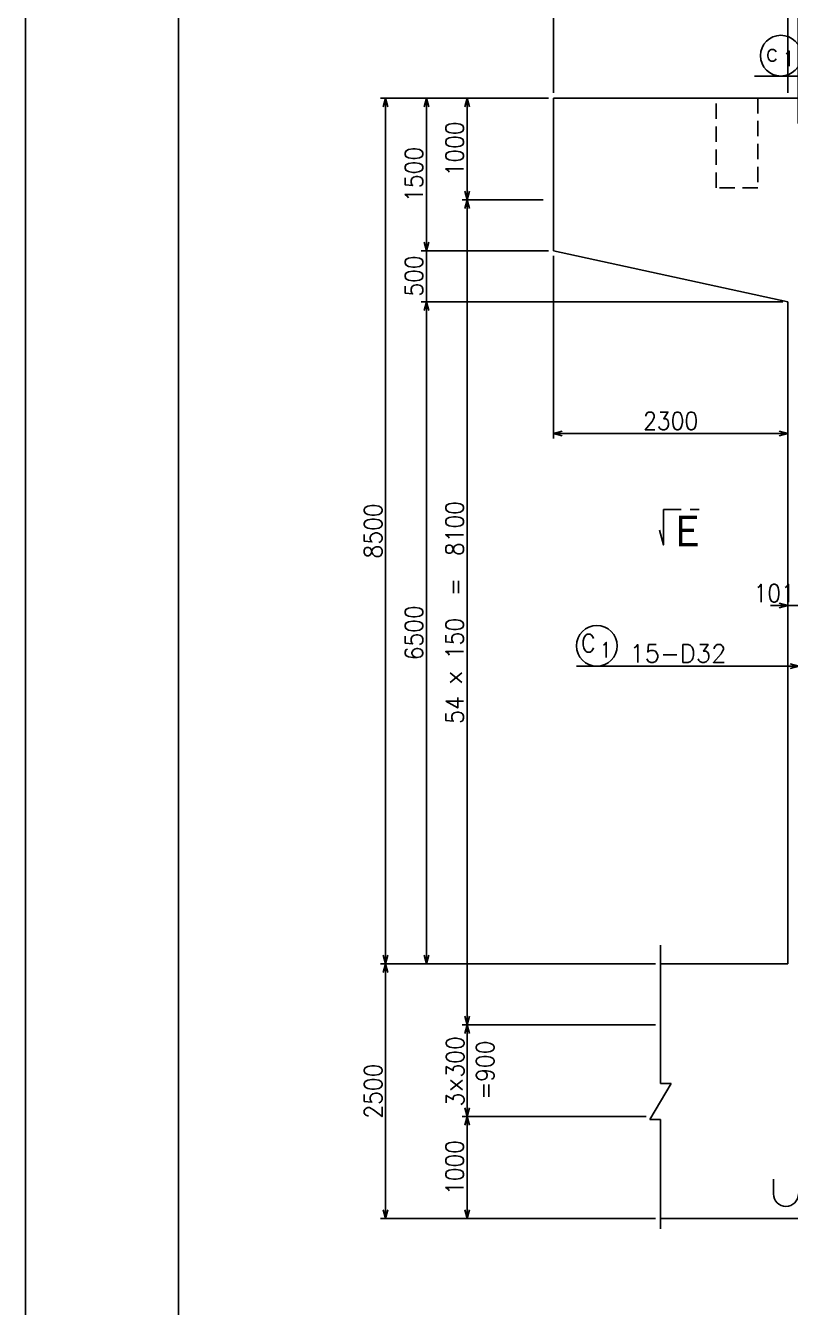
# Model space of a CAD drawing. Extents: x -12844 to 29206, y 115643 to 145343.
# Drawn here: x -12844 to -5339, y 125751 to 138335 of the extents above; entities that cross this region are included whole.
import ezdxf
from ezdxf.enums import TextEntityAlignment as Align

# ---------------------------------------------------------------- set-up
doc = ezdxf.new("R2010")
doc.units = 0
doc.header["$LTSCALE"] = 300
doc.header["$MEASUREMENT"] = 0
doc.linetypes.add('HIDDEN', pattern=[0.375, 0.25, -0.125])
doc.layers.get('0').update_dxf_attribs({"linetype": 'CONTINUOUS'})
doc.layers.get('DEFPOINTS').update_dxf_attribs({"linetype": 'CONTINUOUS'})
for name, color, linetype in [('寸法', 1, 'CONTINUOUS'), ('引き出し横', 1, 'CONTINUOUS'), ('引き出し縦', 1, 'CONTINUOUS'), ('枠', 7, 'CONTINUOUS'), ('柱主筋', 2, 'CONTINUOUS'), ('構造', 3, 'CONTINUOUS'), ('記号', 2, 'CONTINUOUS')]:
    doc.layers.add(name, color=color, linetype=linetype)
doc.styles.add('MS明朝', font='MS PMincho.ttf')
doc.styles.add('romans', font='ROMANS.shx', dxfattribs={"width": 0.9, "bigfont": 'EXTFONT.shx'})
doc.styles.add('ｽﾀｲﾙ1', font='ROMANS.shx', dxfattribs={"bigfont": 'EXTFONT.shx'})
doc.dimstyles.new('ST-50', dxfattribs={"dimscale": 50, "dimtxt": 3.5, "dimasz": 1.7, "dimexe": 1, "dimexo": 1, "dimgap": 1, "dimtad": 0, "dimdec": 0, "dimzin": 0, "dimdsep": 46, "dimtxsty": 'romans', "dimblk": 'OPEN30', "dimcen": 1, "dimdle": 3, "dimclrd": 1, "dimclre": 1, "dimclrt": 3, "dimaunit": 1, "dimadec": 0, "dimazin": 0, "dimtfac": 1, "dimtdec": 0, "dimtix": 1, "dimtmove": 2, "dimatfit": 3, "dimldrblk": 'OPEN30', "dimfxl": 0, "dimtvp": 0.7, "dimtolj": 1, "dimtzin": 0, "dimarcsym": 0})
doc.dimstyles.new('矢', dxfattribs={"dimscale": 50, "dimtxt": 3.5, "dimasz": 1.7, "dimexe": 1, "dimexo": 0.7, "dimgap": 0.09, "dimtad": 0, "dimdec": 0, "dimzin": 0, "dimdsep": 46, "dimtxsty": 'romans', "dimblk": 'OPEN30', "dimcen": 1, "dimdle": 1, "dimclrd": 1, "dimclre": 1, "dimclrt": 3, "dimaunit": 1, "dimadec": 0, "dimazin": 0, "dimtfac": 1, "dimtdec": 0, "dimtix": 1, "dimtmove": 2, "dimatfit": 3, "dimldrblk": 'OPEN30', "dimfxl": 0, "dimtvp": 0.7, "dimtolj": 1, "dimtzin": 0, "dimarcsym": 0})

# ---------------------------------------------------------------- blocks, each defined once
blk = doc.blocks.new('_Open30')
at = {"color": 0, "lineweight": -2}
for p, q in [((-1, 0.27), (0, 0)), ((0, 0), (-1, -0.27)), ((0, 0), (-1, 0))]:
    blk.add_line(p, q, dxfattribs=at)
blk = doc.blocks.new('*D1')
at = {"layer": 'DEFPOINTS', "color": 0, "linetype": 'Continuous'}
for p in [(-7664, 136124), (-5364, 134830), (-5364, 134332)]:
    blk.add_point(p, dxfattribs=at)
at = {"layer": '寸法', "color": 1, "linetype": 'Continuous', "lineweight": -2}
for p, q in [((-7664, 136074), (-7664, 134282)), ((-5364, 134780), (-5364, 134282)), ((-7579, 134332), (-5449, 134332))]:
    blk.add_line(p, q, dxfattribs=at)
at = {"layer": '寸法', "color": 1, "linetype": 'Continuous', "lineweight": -2, "xscale": 85, "yscale": 85, "zscale": 85, "rotation": 180}
blk.add_blockref('_Open30', (-7664, 134332), dxfattribs=at)
at = {"layer": '寸法', "color": 1, "linetype": 'Continuous', "lineweight": -2, "xscale": 85, "yscale": 85, "zscale": 85}
blk.add_blockref('_Open30', (-5364, 134332), dxfattribs=at)
at = {"layer": '寸法', "color": 3, "linetype": 'Continuous', "insert": (-6514, 134454), "char_height": 175, "attachment_point": 5, "style": 'romans'}
blk.add_mtext('\\A1;2300', dxfattribs=at)
blk = doc.blocks.new('*D2')
at = {"layer": 'DEFPOINTS', "color": 0, "linetype": 'Continuous'}
for p in [(1436, 139633), (-7664, 137624), (1436, 137624)]:
    blk.add_point(p, dxfattribs=at)
at = {"layer": '寸法', "color": 1, "linetype": 'Continuous', "lineweight": -2}
for p, q in [((-7664, 137674), (-7664, 139683)), ((1436, 137674), (1436, 139683)), ((-7579, 139633), (1351, 139633))]:
    blk.add_line(p, q, dxfattribs=at)
at = {"layer": '寸法', "color": 1, "linetype": 'Continuous', "lineweight": -2, "xscale": 85, "yscale": 85, "zscale": 85, "rotation": 180}
blk.add_blockref('_Open30', (-7664, 139633), dxfattribs=at)
at = {"layer": '寸法', "color": 1, "linetype": 'Continuous', "lineweight": -2, "xscale": 85, "yscale": 85, "zscale": 85}
blk.add_blockref('_Open30', (1436, 139633), dxfattribs=at)
at = {"layer": '寸法', "color": 3, "linetype": 'Continuous', "insert": (-3114, 139756), "char_height": 175, "attachment_point": 5, "style": 'romans'}
blk.add_mtext('\\A1;9100', dxfattribs=at)
blk = doc.blocks.new('*D3')
at = {"layer": 'DEFPOINTS', "color": 0, "linetype": 'Continuous'}
for p in [(-8911, 136124), (-7664, 136124), (-5364, 135624)]:
    blk.add_point(p, dxfattribs=at)
at = {"layer": '寸法', "color": 1, "linetype": 'Continuous', "lineweight": -2}
for p, q in [((-8911, 136209), (-8911, 136294)), ((-7714, 136124), (-8961, 136124)), ((-8911, 135624), (-8911, 136124)), ((-5414, 135624), (-8961, 135624)), ((-8911, 135539), (-8911, 135454))]:
    blk.add_line(p, q, dxfattribs=at)
at = {"layer": '寸法', "color": 1, "linetype": 'Continuous', "lineweight": -2, "xscale": 85, "yscale": 85, "zscale": 85}
for p, rotation in [((-8911, 136124), 270), ((-8911, 135624), 90)]:
    blk.add_blockref('_Open30', p, dxfattribs=dict(at, rotation=rotation))
at = {"layer": '寸法', "color": 3, "linetype": 'Continuous', "insert": (-9033, 135877), "char_height": 175, "attachment_point": 5, "rotation": 90, "style": 'romans'}
blk.add_mtext('\\A1;500', dxfattribs=at)
blk = doc.blocks.new('*D4')
at = {"layer": 'DEFPOINTS', "color": 0, "linetype": 'Continuous'}
for p in [(-8511, 127624), (-6703, 127624), (-6614, 126624)]:
    blk.add_point(p, dxfattribs=at)
at = {"layer": '寸法', "color": 1, "linetype": 'Continuous', "lineweight": -2}
for p, q in [((-6753, 127624), (-8561, 127624)), ((-8511, 126709), (-8511, 127539)), ((-6664, 126624), (-8561, 126624))]:
    blk.add_line(p, q, dxfattribs=at)
at = {"layer": '寸法', "color": 1, "linetype": 'Continuous', "lineweight": -2, "xscale": 85, "yscale": 85, "zscale": 85}
for p, rotation in [((-8511, 127624), 90), ((-8511, 126624), 270)]:
    blk.add_blockref('_Open30', p, dxfattribs=dict(at, rotation=rotation))
at = {"layer": '寸法', "color": 3, "linetype": 'Continuous', "insert": (-8633, 127124), "char_height": 175, "attachment_point": 5, "rotation": 90, "style": 'romans'}
blk.add_mtext('\\A1;1000', dxfattribs=at)
blk = doc.blocks.new('*D5')
at = {"layer": 'DEFPOINTS', "color": 0, "linetype": 'Continuous'}
for p in [(-8511, 128524), (-6614, 128524), (-6703, 127624)]:
    blk.add_point(p, dxfattribs=at)
at = {"layer": '寸法', "color": 1, "linetype": 'Continuous', "lineweight": -2}
for p, q in [((-6664, 128524), (-8561, 128524)), ((-8511, 127709), (-8511, 128439)), ((-6753, 127624), (-8561, 127624))]:
    blk.add_line(p, q, dxfattribs=at)
at = {"layer": '寸法', "color": 1, "linetype": 'Continuous', "lineweight": -2, "xscale": 85, "yscale": 85, "zscale": 85}
for p, rotation in [((-8511, 128524), 90), ((-8511, 127624), 270)]:
    blk.add_blockref('_Open30', p, dxfattribs=dict(at, rotation=rotation))
at = {"layer": '寸法', "color": 3, "linetype": 'Continuous', "insert": (-8335, 128080), "char_height": 175, "attachment_point": 5, "rotation": 90, "style": 'romans'}
blk.add_mtext('\\A1;=900', dxfattribs=at)
blk = doc.blocks.new('*D6')
at = {"layer": 'DEFPOINTS', "color": 0, "linetype": 'Continuous'}
for p in [(-8911, 135624), (-5364, 135624), (-6614, 129124)]:
    blk.add_point(p, dxfattribs=at)
at = {"layer": '寸法', "color": 1, "linetype": 'Continuous', "lineweight": -2}
for p, q in [((-5414, 135624), (-8961, 135624)), ((-8911, 129209), (-8911, 135539)), ((-6664, 129124), (-8961, 129124))]:
    blk.add_line(p, q, dxfattribs=at)
at = {"layer": '寸法', "color": 1, "linetype": 'Continuous', "lineweight": -2, "xscale": 85, "yscale": 85, "zscale": 85}
for p, rotation in [((-8911, 135624), 90), ((-8911, 129124), 270)]:
    blk.add_blockref('_Open30', p, dxfattribs=dict(at, rotation=rotation))
at = {"layer": '寸法', "color": 3, "linetype": 'Continuous', "insert": (-9033, 132374), "char_height": 175, "attachment_point": 5, "rotation": 90, "style": 'romans'}
blk.add_mtext('\\A1;6500', dxfattribs=at)
blk = doc.blocks.new('*D7')
at = {"layer": 'DEFPOINTS', "color": 0, "linetype": 'Continuous'}
for p in [(-9311, 129124), (-6614, 129124), (-6614, 126624)]:
    blk.add_point(p, dxfattribs=at)
at = {"layer": '寸法', "color": 1, "linetype": 'Continuous', "lineweight": -2}
for p, q in [((-6664, 129124), (-9361, 129124)), ((-9311, 126709), (-9311, 129039)), ((-6664, 126624), (-9361, 126624))]:
    blk.add_line(p, q, dxfattribs=at)
at = {"layer": '寸法', "color": 1, "linetype": 'Continuous', "lineweight": -2, "xscale": 85, "yscale": 85, "zscale": 85}
for p, rotation in [((-9311, 129124), 90), ((-9311, 126624), 270)]:
    blk.add_blockref('_Open30', p, dxfattribs=dict(at, rotation=rotation))
at = {"layer": '寸法', "color": 3, "linetype": 'Continuous', "insert": (-9433, 127874), "char_height": 175, "attachment_point": 5, "rotation": 90, "style": 'romans'}
blk.add_mtext('\\A1;2500', dxfattribs=at)
blk = doc.blocks.new('*D8')
at = {"layer": 'DEFPOINTS', "color": 0, "linetype": 'Continuous'}
for p in [(-9311, 137624), (-7664, 137624), (-6614, 129124)]:
    blk.add_point(p, dxfattribs=at)
at = {"layer": '寸法', "color": 1, "linetype": 'Continuous', "lineweight": -2}
for p, q in [((-7714, 137624), (-9361, 137624)), ((-9311, 129209), (-9311, 137539)), ((-6664, 129124), (-9361, 129124))]:
    blk.add_line(p, q, dxfattribs=at)
at = {"layer": '寸法', "color": 1, "linetype": 'Continuous', "lineweight": -2, "xscale": 85, "yscale": 85, "zscale": 85}
for p, rotation in [((-9311, 137624), 90), ((-9311, 129124), 270)]:
    blk.add_blockref('_Open30', p, dxfattribs=dict(at, rotation=rotation))
at = {"layer": '寸法', "color": 3, "linetype": 'Continuous', "insert": (-9433, 133374), "char_height": 175, "attachment_point": 5, "rotation": 90, "style": 'romans'}
blk.add_mtext('\\A1;8500', dxfattribs=at)
blk = doc.blocks.new('*D9')
at = {"layer": 'DEFPOINTS', "color": 0, "linetype": 'Continuous'}
for p in [(-8511, 136624), (-7764, 136624), (-6614, 128524)]:
    blk.add_point(p, dxfattribs=at)
at = {"layer": '寸法', "color": 1, "linetype": 'Continuous', "lineweight": -2}
for p, q in [((-7814, 136624), (-8561, 136624)), ((-8511, 128609), (-8511, 136539)), ((-6664, 128524), (-8561, 128524))]:
    blk.add_line(p, q, dxfattribs=at)
at = {"layer": '寸法', "color": 1, "linetype": 'Continuous', "lineweight": -2, "xscale": 85, "yscale": 85, "zscale": 85}
for p, rotation in [((-8511, 136624), 90), ((-8511, 128524), 270)]:
    blk.add_blockref('_Open30', p, dxfattribs=dict(at, rotation=rotation))
at = {"layer": '寸法', "color": 3, "linetype": 'Continuous', "insert": (-8633, 132574), "char_height": 175, "attachment_point": 5, "rotation": 90, "style": 'romans'}
blk.add_mtext('\\A1;54 × 150  =  8100', dxfattribs=at)
blk = doc.blocks.new('*D10')
at = {"layer": 'DEFPOINTS', "color": 0, "linetype": 'Continuous'}
for p in [(-8911, 137624), (-7664, 137624), (-7664, 136124)]:
    blk.add_point(p, dxfattribs=at)
at = {"layer": '寸法', "color": 1, "linetype": 'Continuous', "lineweight": -2}
for p, q in [((-7714, 137624), (-8961, 137624)), ((-8911, 136209), (-8911, 137539)), ((-7714, 136124), (-8961, 136124))]:
    blk.add_line(p, q, dxfattribs=at)
at = {"layer": '寸法', "color": 1, "linetype": 'Continuous', "lineweight": -2, "xscale": 85, "yscale": 85, "zscale": 85}
for p, rotation in [((-8911, 137624), 90), ((-8911, 136124), 270)]:
    blk.add_blockref('_Open30', p, dxfattribs=dict(at, rotation=rotation))
at = {"layer": '寸法', "color": 3, "linetype": 'Continuous', "insert": (-9033, 136874), "char_height": 175, "attachment_point": 5, "rotation": 90, "style": 'romans'}
blk.add_mtext('\\A1;1500', dxfattribs=at)
blk = doc.blocks.new('*D33')
at = {"layer": 'DEFPOINTS', "color": 0, "linetype": 'Continuous'}
for p in [(-5364, 132641), (-5261, 132641), (-5261, 132641)]:
    blk.add_point(p, dxfattribs=at)
at = {"layer": '寸法', "color": 1, "linetype": 'Continuous', "lineweight": -2}
for p, q in [((-5449, 132641), (-5534, 132641)), ((-5364, 132641), (-5261, 132641)), ((-5176, 132641), (-5091, 132641))]:
    blk.add_line(p, q, dxfattribs=at)
at = {"layer": '寸法', "color": 1, "linetype": 'Continuous', "lineweight": -2, "xscale": 85, "yscale": 85, "zscale": 85}
blk.add_blockref('_Open30', (-5364, 132641), dxfattribs=at)
at = {"layer": '寸法', "color": 1, "linetype": 'Continuous', "lineweight": -2, "xscale": 85, "yscale": 85, "zscale": 85, "rotation": 180}
blk.add_blockref('_Open30', (-5261, 132641), dxfattribs=at)
at = {"layer": '寸法', "color": 3, "linetype": 'Continuous', "insert": (-5498, 132763), "char_height": 175, "attachment_point": 5, "style": 'romans'}
blk.add_mtext('\\A1;101', dxfattribs=at)
blk = doc.blocks.new('*D70')
at = {"layer": 'DEFPOINTS', "color": 0, "linetype": 'Continuous'}
for p in [(-7664, 137624), (-8511, 136624), (-7714, 136624)]:
    blk.add_point(p, dxfattribs=at)
at = {"layer": '寸法', "color": 1, "linetype": 'Continuous', "lineweight": -2}
for p, q in [((-7714, 137624), (-8561, 137624)), ((-8511, 137539), (-8511, 136709)), ((-7764, 136624), (-8561, 136624))]:
    blk.add_line(p, q, dxfattribs=at)
at = {"layer": '寸法', "color": 1, "linetype": 'Continuous', "lineweight": -2, "xscale": 85, "yscale": 85, "zscale": 85}
for p, rotation in [((-8511, 137624), 90), ((-8511, 136624), 270)]:
    blk.add_blockref('_Open30', p, dxfattribs=dict(at, rotation=rotation))
at = {"layer": '寸法', "color": 3, "linetype": 'Continuous', "insert": (-8633, 137124), "char_height": 175, "attachment_point": 5, "rotation": 90, "style": 'romans'}
blk.add_mtext('\\A1;1000', dxfattribs=at)
blk = doc.blocks.new('*D73')
at = {"layer": 'DEFPOINTS', "color": 0, "linetype": 'Continuous'}
for p in [(-5364, 139233), (-7664, 137624), (-5364, 137624)]:
    blk.add_point(p, dxfattribs=at)
at = {"layer": '構造', "color": 1, "linetype": 'Continuous', "lineweight": -2}
for p, q in [((-7664, 137674), (-7664, 139283)), ((-7579, 139233), (-5449, 139233)), ((-5364, 137674), (-5364, 139283))]:
    blk.add_line(p, q, dxfattribs=at)
at = {"layer": '構造', "color": 1, "linetype": 'Continuous', "lineweight": -2, "xscale": 85, "yscale": 85, "zscale": 85, "rotation": 180}
blk.add_blockref('_Open30', (-7664, 139233), dxfattribs=at)
at = {"layer": '構造', "color": 1, "linetype": 'Continuous', "lineweight": -2, "xscale": 85, "yscale": 85, "zscale": 85}
blk.add_blockref('_Open30', (-5364, 139233), dxfattribs=at)
at = {"layer": '構造', "color": 3, "linetype": 'Continuous', "insert": (-6514, 139356), "char_height": 175, "attachment_point": 5, "style": 'romans'}
blk.add_mtext('\\A1;2300', dxfattribs=at)
blk = doc.blocks.new('*D74')
at = {"layer": 'DEFPOINTS', "color": 0, "linetype": 'Continuous'}
for p in [(-5364, 139233), (-5364, 137624), (-5262, 137324)]:
    blk.add_point(p, dxfattribs=at)
at = {"layer": '構造', "color": 1, "linetype": 'Continuous', "lineweight": -2}
for p, q in [((-5449, 139233), (-5534, 139233)), ((-5364, 137674), (-5364, 139283)), ((-5262, 139233), (-5364, 139233)), ((-5262, 137374), (-5262, 139283)), ((-5177, 139233), (-5092, 139233))]:
    blk.add_line(p, q, dxfattribs=at)
at = {"layer": '構造', "color": 1, "linetype": 'Continuous', "lineweight": -2, "xscale": 85, "yscale": 85, "zscale": 85}
blk.add_blockref('_Open30', (-5364, 139233), dxfattribs=at)
at = {"layer": '構造', "color": 1, "linetype": 'Continuous', "lineweight": -2, "xscale": 85, "yscale": 85, "zscale": 85, "rotation": 180}
blk.add_blockref('_Open30', (-5262, 139233), dxfattribs=at)
at = {"layer": '構造', "color": 3, "linetype": 'Continuous', "insert": (-5579, 139356), "char_height": 175, "attachment_point": 5, "style": 'romans'}
blk.add_mtext('\\A1;101', dxfattribs=at)
blk = doc.blocks.new('*D86')
at = {"layer": 'DEFPOINTS', "color": 0, "linetype": 'Continuous'}
for p in [(-5063, 139233), (-5262, 137624), (-5063, 137324)]:
    blk.add_point(p, dxfattribs=at)
at = {"layer": '構造', "color": 1, "linetype": 'Continuous', "lineweight": -2}
for p, q in [((-5347, 139233), (-5432, 139233)), ((-5262, 137674), (-5262, 139283)), ((-5262, 139233), (-5063, 139233)), ((-5063, 137374), (-5063, 139283)), ((-4978, 139233), (-4893, 139233))]:
    blk.add_line(p, q, dxfattribs=at)
at = {"layer": '構造', "color": 1, "linetype": 'Continuous', "lineweight": -2, "xscale": 85, "yscale": 85, "zscale": 85}
blk.add_blockref('_Open30', (-5262, 139233), dxfattribs=at)
at = {"layer": '構造', "color": 1, "linetype": 'Continuous', "lineweight": -2, "xscale": 85, "yscale": 85, "zscale": 85, "rotation": 180}
blk.add_blockref('_Open30', (-5063, 139233), dxfattribs=at)
at = {"layer": '構造', "color": 3, "linetype": 'Continuous', "insert": (-5162, 139356), "char_height": 175, "attachment_point": 5, "style": 'romans'}
blk.add_mtext('\\A1;199', dxfattribs=at)

msp = doc.modelspace()

# ---------------------------------------------------------------- linework, layer by layer
at = {"layer": '引き出し横', "linetype": 'Continuous', "flags": 128}
msp.add_lwpolyline([(-7438.9, 132045.4), (-3113.9, 132045.4)], dxfattribs=at)
at = {"layer": '引き出し横', "color": 1, "linetype": 'Continuous'}
msp.add_circle((-7237.9, 132245.4), 200, dxfattribs=at)
at = {"layer": '引き出し縦', "linetype": 'Continuous', "flags": 128}
msp.add_lwpolyline([(-5690, 137840.1), (-4090, 137840.1)], dxfattribs=at)
at = {"layer": '引き出し縦', "linetype": 'Continuous'}
msp.add_circle((-5432.1, 138040.1), 200, dxfattribs=at)
at = {"layer": '枠', "color": 1, "linetype": 'Continuous', "flags": 128}
msp.add_lwpolyline([(-12844, 145342.8), (-12844, 115642.8), (29206, 115642.8), (29206, 145342.8), (-12844, 145342.8)], dxfattribs=at)
at = {"layer": '枠', "color": 2, "linetype": 'Continuous', "flags": 128}
msp.add_lwpolyline([(-11344, 116642.8), (-11344, 144342.8), (28206, 144342.8), (28206, 116642.8), (-11344, 116642.8)], dxfattribs=at)
at = {"layer": '柱主筋', "linetype": 'Continuous'}
msp.add_line((-5504.9, 127009.5), (-5504.9, 126864.5), dxfattribs=at)
msp.add_arc((-5382.4, 126864.5), 122.5, 180, 0, dxfattribs=at)
at = {"layer": '構造', "linetype": 'Continuous'}
for p, q in [((1436.2, 137623.5), (-7663.8, 137623.6)), ((-7663.8, 137623.6), (-7663.8, 136123.6)), ((-7663.8, 136123.6), (-5363.9, 135623.5)), ((-5363.9, 135623.5), (-5363.9, 129123.5)), ((-6613.9, 129123.5), (-5363.9, 129123.5)), ((-6613.9, 126623.5), (386.1, 126623.5))]:
    msp.add_line(p, q, dxfattribs=at)
at = {"layer": '構造', "linetype": 'HIDDEN', "ltscale": 2}
for p, q in [((-6068.8, 136743.6), (-6068.8, 137623.6)), ((-5658.8, 137623.6), (-5658.8, 136743.6)), ((-5658.8, 136743.6), (-6068.8, 136743.6))]:
    msp.add_line(p, q, dxfattribs=at)
at = {"layer": '構造', "color": 1, "linetype": 'Continuous'}
for p, q in [((-6613.9, 129307.2), (-6613.9, 127949.1)), ((-6509.2, 127949.1), (-6718.7, 127596.4)), ((-6509.2, 127949.1), (-6613.9, 127949.1)), ((-6613.9, 127596.4), (-6718.7, 127596.4)), ((-6613.9, 127596.4), (-6613.9, 126523.5))]:
    msp.add_line(p, q, dxfattribs=at)
at = {"layer": '記号'}
for p, q in [((-6584.8, 133585.8), (-6409.8, 133585.8)), ((-6322.3, 133585.8), (-6234.8, 133585.8))]:
    msp.add_line(p, q, dxfattribs=at)
at = {"layer": '記号', "flags": 128}
msp.add_lwpolyline([(-6623.6, 133380.7), (-6584.8, 133235.8), (-6584.8, 133585.8)], dxfattribs=at)

# ---------------------------------------------------------------- texts
at = {"layer": '寸法', "color": 3, "linetype": 'Continuous', "style": 'romans', "width": 0.9}
msp.add_text('3×300', height=175, rotation=90, dxfattribs=at).set_placement((-8540.6, 128068.5), align=Align.CENTER)
at = {"layer": '引き出し横', "color": 3, "style": 'ｽﾀｲﾙ1', "width": 0.9}
for s, height, p in [('C', 175, (-7392.4, 132185)), ('1', 150, (-7208.9, 132129.8))]:
    msp.add_text(s, height=height, dxfattribs=at).set_placement(p)
at = {"layer": '引き出し横', "color": 3, "style": 'romans'}
msp.add_text('15-D32', height=175, dxfattribs=at).set_placement((-6918.6, 132083.8))
at = {"layer": '引き出し縦', "color": 3, "style": 'ｽﾀｲﾙ1', "width": 0.9}
for s, height, p in [('c', 175, (-5580.1, 137984.2)), ('1', 150, (-5415.2, 137937))]:
    msp.add_text(s, height=height, dxfattribs=at).set_placement(p)
at = {"layer": '記号', "style": 'MS明朝', "width": 0.9}
msp.add_text('Ｅ', height=300, dxfattribs=at).set_placement((-6535.1, 133222.8))

# ---------------------------------------------------------------- dimensions: what is measured, and where the dimension line sits
at = {"layer": '寸法', "linetype": 'Continuous'}
for base, p1, p2, picture, middle in [((1436.2, 139633.5), (-7663.8, 137623.6), (1436.2, 137623.5), '*D2', (-3113.8, 139756)), ((-5363.9, 134332), (-7663.8, 136123.6), (-5363.9, 134830), '*D1', (-6513.9, 134454.5))]:
    dim = msp.add_linear_dim(base=base, p1=p1, p2=p2, dimstyle='ST-50', dxfattribs=at)
    dim.commit()
    dim.dimension.update_dxf_attribs({"geometry": picture, "text_midpoint": middle})
for base, p1, p2, picture, middle in [((-9310.8, 137623.5), (-6613.9, 129123.5), (-7663.8, 137623.5), '*D8', (-9433.3, 133373.5)), ((-8910.8, 137623.5), (-7663.8, 136123.6), (-7663.8, 137623.5), '*D10', (-9033.3, 136873.6)), ((-8510.8, 136623.5), (-7663.8, 137623.5), (-7713.8, 136623.5), '*D70', (-8633.3, 137123.5)), ((-8910.8, 135623.5), (-6613.9, 129123.5), (-5363.9, 135623.5), '*D6', (-9033.3, 132373.5)), ((-9310.8, 129123.5), (-6613.9, 126623.5), (-6613.9, 129123.5), '*D7', (-9433.3, 127873.5)), ((-8510.8, 127623.5), (-6613.9, 126623.5), (-6702.5, 127623.5), '*D4', (-8633.3, 127123.5))]:
    dim = msp.add_linear_dim(base=base, p1=p1, p2=p2, angle=90, dimstyle='ST-50', dxfattribs=at)
    dim.commit()
    dim.dimension.update_dxf_attribs({"geometry": picture, "text_midpoint": middle})
dim = msp.add_linear_dim(base=(-8510.8, 136623.5), p1=(-6613.9, 128523.5), p2=(-7763.8, 136623.5), angle=90, text='54 × 150  =  <>', dimstyle='ST-50', dxfattribs=at)
dim.commit()
dim.dimension.update_dxf_attribs({"geometry": '*D9', "text_midpoint": (-8633.3, 132573.5)})
dim = msp.add_linear_dim(base=(-8910.8, 136123.6), p1=(-5363.9, 135623.5), p2=(-7663.8, 136123.6), angle=90, dimstyle='ST-50', dxfattribs=at)
dim.commit()
dim.dimension.update_dxf_attribs({"geometry": '*D3', "text_midpoint": (-9033.3, 135876.5), "dimtype": 160})
dim = msp.add_linear_dim(base=(-5261, 132640.9), p1=(-5363.9, 132640.9), p2=(-5261, 132640.9), text='101', dimstyle='ST-50', dxfattribs=at)
dim.commit()
dim.dimension.update_dxf_attribs({"geometry": '*D33', "text_midpoint": (-5497.9, 132763.4), "dimtype": 160})
dim = msp.add_linear_dim(base=(-8510.8, 128523.5), p1=(-6702.5, 127623.5), p2=(-6613.9, 128523.5), angle=90, text='=<>', dimstyle='ST-50', dxfattribs=at)
dim.commit()
dim.dimension.update_dxf_attribs({"geometry": '*D5', "text_midpoint": (-8334.9, 128080.2), "dimtype": 160})
at = {"layer": '構造', "color": 1, "linetype": 'Continuous'}
dim = msp.add_linear_dim(base=(-5363.9, 139233.5), p1=(-7663.8, 137623.6), p2=(-5363.9, 137623.5), dimstyle='ST-50', dxfattribs=at)
dim.commit()
dim.dimension.update_dxf_attribs({"geometry": '*D73', "text_midpoint": (-6513.9, 139356)})
dim = msp.add_linear_dim(base=(-5363.9, 139233.5), p1=(-5261.9, 137323.5), p2=(-5363.9, 137623.5), text='101', dimstyle='ST-50', dxfattribs=at)
dim.commit()
dim.dimension.update_dxf_attribs({"geometry": '*D74', "text_midpoint": (-5578.8, 139356), "dimtype": 160})
dim = msp.add_linear_dim(base=(-5062.9, 139233.5), p1=(-5261.9, 137623.6), p2=(-5062.9, 137323.5), text='199', dimstyle='ST-50', dxfattribs=at)
dim.commit()
dim.dimension.update_dxf_attribs({"geometry": '*D86', "text_midpoint": (-5162.4, 139356)})

# ---------------------------------------------------------------- leaders
at = {"layer": '引き出し横', "linetype": 'Continuous'}
msp.add_leader([(-5255.8, 132045.4), (-5468.7, 132045.4)], dimstyle='矢', override={"dimgap": 0.09, "dimtad": 0}, dxfattribs=at)

doc.saveas('drawing.dxf')
